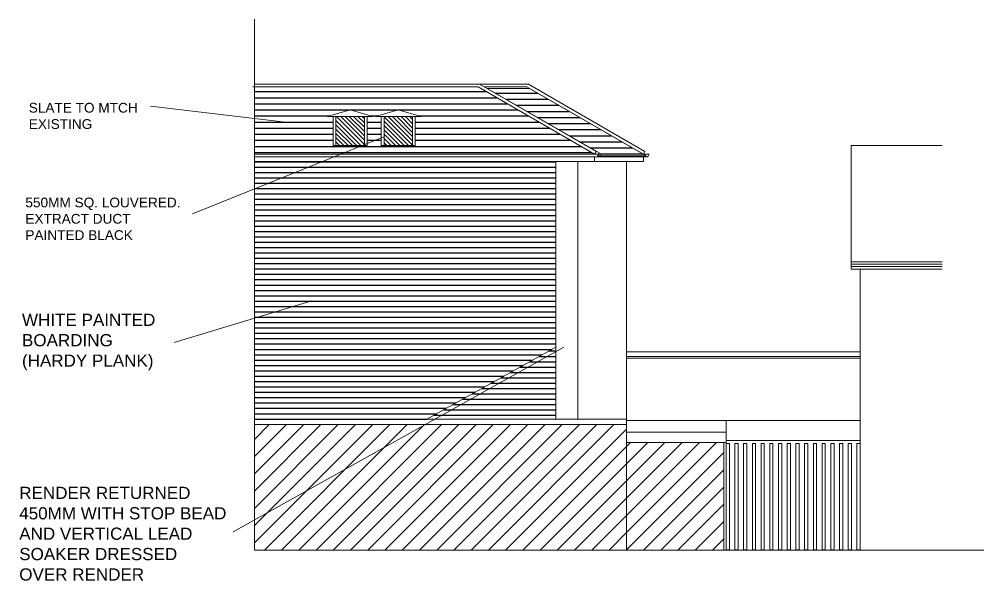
# Model space of a CAD drawing. Header units: millimetres. Extents: x -159872 to 386485, y -250577 to 158966.
# Drawn here: x 254453 to 274238, y 39660 to 51181 of the extents above; entities that cross this region are included whole.
import ezdxf

# ---------------------------------------------------------------- set-up
doc = ezdxf.new("R2010")
doc.units = ezdxf.units.MM
for name, color, linetype, lineweight in [('LDS-ground line', 1, 'Continuous', 35), ('LDS-hatch', 253, 'Continuous', 9), ('LDS-hatch_Hatch', 7, 'Continuous', 5), ('LDS-struct-extg-doors windows', 7, 'Continuous', 9), ('LDS-struct-extg-walls', 1, 'Continuous', 40), ('LDS-text-1-50', 7, 'Continuous', 9)]:
    doc.layers.add(name, color=color, linetype=linetype, lineweight=lineweight)
doc.styles.add('Arial', font='Arial.ttf')
pattern_1 = [(45, (203198.73, 68859.19), (-176.7767, 176.7767), [])]
pattern_2 = [(-45, (-6720.52, 89529.29), (44.194174, 44.194174), [])]

msp = doc.modelspace()

# ---------------------------------------------------------------- hatches: boundary and pattern name
at = {"layer": 'LDS-hatch_Hatch', "linetype": 'Continuous', "lineweight": 25}
h = msp.add_hatch(dxfattribs=at)
h.set_pattern_fill('_USER_1-4', color=41, scale=0.5, angle=315, style=0, pattern_type=2)
h.set_pattern_definition([(360, (350392.19, 35947.39), (4e-10, 125), [])])
h.paths.add_polyline_path([(263863.84468, 49793.3113), (259277.07913, 49793.3113), (259277.07913, 48411.85755), (266256.59277, 48411.85755)])
h.paths.add_polyline_path([(261880.068, 48592.84742), (261880.068, 49185.06281), (261760.98842, 49185.06281), (262228.76244, 49324.47713), (262696.53646, 49185.06281), (262577.45688, 49185.06281), (262577.45688, 48592.84742)])
h.paths.add_polyline_path([(260892.31733, 48592.84742), (260892.31733, 49185.06281), (260773.23775, 49185.06281), (261241.01177, 49324.47713), (261708.78579, 49185.06281), (261589.70621, 49185.06281), (261589.70621, 48592.84742)])
h = msp.add_hatch(dxfattribs=at)
h.set_pattern_fill('_USER_1-4', color=41, scale=0.5, angle=315, style=0, pattern_type=2)
h.set_pattern_definition([(360, (353307.56, 35916.72), (4e-10, 125), [])])
h.paths.add_polyline_path([(264920.8312, 49762.6409), (264050.8312, 49762.6409), (266346.07929, 48437.47881), (266313.57929, 48381.18715), (266423.57929, 48381.18715), (267313.57929, 48381.18715)])
at = {"layer": 'LDS-hatch_Hatch', "linetype": 'Continuous', "lineweight": 35}
h = msp.add_hatch(dxfattribs=at)
h.set_pattern_fill('ANSI31_5', color=96, style=0, pattern_type=2)
h.set_pattern_definition(pattern_2)
h.paths.add_polyline_path([(261532.56883, 49185.06281), (260949.4547, 49185.06281), (260949.4547, 48592.84743), (261532.56883, 48592.84743)])
h = msp.add_hatch(dxfattribs=at)
h.set_pattern_fill('ANSI31_5', color=96, style=0, pattern_type=2)
h.set_pattern_definition(pattern_2)
h.paths.add_polyline_path([(262520.3195, 49185.06281), (261937.20537, 49185.06281), (261937.20537, 48592.84743), (262520.3195, 48592.84743)])
at = {"layer": 'LDS-hatch_Hatch', "linetype": 'Continuous', "lineweight": 25}
h = msp.add_hatch(dxfattribs=at)
h.set_pattern_fill('_USER_2', color=43, scale=1.1, angle=315, style=0, pattern_type=2)
h.set_pattern_definition([(360, (262369.17, 45617.86), (2e-10, 110), [])])
h.paths.add_polyline_path([(265461.25465, 44454.46369), (265461.25465, 48261.85755), (259277.07913, 48261.85755), (259277.07913, 42973.87183), (262812.31908, 42973.87183)])
h = msp.add_hatch(dxfattribs=at)
h.set_pattern_fill('_USER_2', color=43, scale=1.1, angle=315, style=0, pattern_type=2)
h.set_pattern_definition([(360, (264136.79, 43714.17), (2e-10, 110), [])])
h.paths.add_polyline_path([(265461.25465, 44454.46369), (262812.31908, 42973.87183), (265461.25465, 42973.87183)])
h = msp.add_hatch(dxfattribs=at)
h.set_pattern_fill('_USER_1-4', color=41, style=0, pattern_type=2)
h.set_pattern_definition(pattern_1)
h.paths.add_polyline_path([(266911.25465, 42863.87183), (259277.07913, 42863.87183), (259277.07913, 40287.91222), (266911.25465, 40287.91222)])
h = msp.add_hatch(dxfattribs=at)
h.set_pattern_fill('_USER_1-4', color=41, style=0, pattern_type=2)
h.set_pattern_definition(pattern_1)
h.paths.add_polyline_path([(268905.25981, 42495.13654), (266911.25465, 42495.13654), (266911.25465, 40287.91222), (268905.25981, 40287.91222)])

# ---------------------------------------------------------------- linework, layer by layer
at = {"layer": 'LDS-ground line', "color": 7, "linetype": 'Continuous', "lineweight": 5}
for p, q in [((259277.07913, 51181.1654), (259277.07913, 40287.91222)), ((259277.07913, 40287.91222), (274237.86336, 40287.91222))]:
    msp.add_line(p, q, dxfattribs=at)
at = {"layer": 'LDS-hatch', "color": 7, "linetype": 'Continuous', "lineweight": 5}
for p, q in [((271705.29041, 44357.91222), (266911.25465, 44357.91222)), ((271705.29041, 44257.91222), (266911.25465, 44257.91222)), ((271705.29041, 44227.91222), (266911.25465, 44227.91222)), ((266911.25465, 42947.91222), (268955.25981, 42947.91222)), ((268955.25981, 42710.13654), (268955.25981, 42947.91222)), ((271705.29041, 42537.91222), (268955.25981, 42537.91222))]:
    msp.add_line(p, q, dxfattribs=at)
at = {"layer": 'LDS-hatch', "color": 7, "linetype": 'Continuous', "lineweight": 5, "flags": 128}
for points in [[(263863.84468, 49793.3113), (259277.07913, 49793.3113), (259277.07913, 48411.85755), (266256.59277, 48411.85755)], [(264920.8312, 49762.6409), (264050.8312, 49762.6409), (266346.07929, 48437.47881), (266313.57929, 48381.18715), (266423.57929, 48381.18715), (267313.57929, 48381.18715)], [(260892.31733, 48592.84742), (260892.31733, 49185.06281), (260773.23775, 49185.06281), (261241.01177, 49324.47713), (261708.78579, 49185.06281), (261589.70621, 49185.06281), (261589.70621, 48592.84742)], [(261880.068, 48592.84742), (261880.068, 49185.06281), (261760.98842, 49185.06281), (262228.76244, 49324.47713), (262696.53646, 49185.06281), (262577.45688, 49185.06281), (262577.45688, 48592.84742)], [(261532.56883, 49185.06281), (260949.4547, 49185.06281), (260949.4547, 48592.84743), (261532.56883, 48592.84743)], [(262520.3195, 49185.06281), (261937.20537, 49185.06281), (261937.20537, 48592.84743), (262520.3195, 48592.84743)], [(265461.25465, 44454.46369), (265461.25465, 48261.85755), (259277.07913, 48261.85755), (259277.07913, 42973.87183), (262812.31908, 42973.87183)], [(265461.25465, 44454.46369), (262812.31908, 42973.87183), (265461.25465, 42973.87183)], [(266911.25465, 42863.87183), (259277.07913, 42863.87183), (259277.07913, 40287.91222), (266911.25465, 40287.91222)], [(268905.25981, 42495.13654), (266911.25465, 42495.13654), (266911.25465, 40287.91222), (268905.25981, 40287.91222)], [(268955.18093, 42475.17164), (269020.61014, 42475.17164), (269020.61014, 40295.32859), (268955.18093, 40295.32859)], [(269134.01768, 42475.17164), (269199.44689, 42475.17164), (269199.44689, 40295.32859), (269134.01768, 40295.32859)], [(269312.85443, 42475.17164), (269378.28364, 42475.17164), (269378.28364, 40295.32859), (269312.85443, 40295.32859)], [(269491.69118, 42475.17164), (269557.12039, 42475.17164), (269557.12039, 40295.32859), (269491.69118, 40295.32859)], [(269670.52792, 42475.17164), (269735.95713, 42475.17164), (269735.95713, 40295.32859), (269670.52792, 40295.32859)], [(269849.36467, 42475.17164), (269914.79388, 42475.17164), (269914.79388, 40295.32859), (269849.36467, 40295.32859)], [(270028.20142, 42475.17164), (270093.63063, 42475.17164), (270093.63063, 40295.32859), (270028.20142, 40295.32859)], [(270207.03816, 42475.17164), (270272.46737, 42475.17164), (270272.46737, 40295.32859), (270207.03816, 40295.32859)], [(270385.87491, 42475.17164), (270451.30412, 42475.17164), (270451.30412, 40295.32859), (270385.87491, 40295.32859)], [(270564.71166, 42475.17164), (270630.14087, 42475.17164), (270630.14087, 40295.32859), (270564.71166, 40295.32859)], [(270743.5484, 42475.17164), (270808.97761, 42475.17164), (270808.97761, 40295.32859), (270743.5484, 40295.32859)], [(270922.38515, 42475.17164), (270987.81436, 42475.17164), (270987.81436, 40295.32859), (270922.38515, 40295.32859)], [(271101.2219, 42475.17164), (271166.65111, 42475.17164), (271166.65111, 40295.32859), (271101.2219, 40295.32859)], [(271280.05864, 42475.17164), (271345.48785, 42475.17164), (271345.48785, 40295.32859), (271280.05864, 40295.32859)], [(271458.89539, 42475.17164), (271524.3246, 42475.17164), (271524.3246, 40295.32859), (271458.89539, 40295.32859)], [(271637.73214, 42475.17164), (271703.16135, 42475.17164), (271703.16135, 40295.32859), (271637.73214, 40295.32859)]]:
    msp.add_lwpolyline(points, close=True, dxfattribs=at)
at = {"layer": 'LDS-struct-extg-doors windows', "color": 7, "linetype": 'Continuous', "lineweight": 5}
for p, q in [((263863.84468, 49793.3113), (259244.57913, 49793.3113)), ((266256.59277, 48411.85755), (263863.84468, 49793.3113)), ((264896.34468, 49849.60295), (263896.34468, 49849.60295)), ((264863.84468, 49793.3113), (263993.84468, 49793.3113)), ((267256.59277, 48411.85755), (264863.84468, 49793.3113)), ((267289.09277, 48468.1492), (264896.34468, 49849.60295)), ((260892.31733, 48592.84743), (261589.70621, 48592.84743)), ((261880.068, 48592.84743), (262577.45688, 48592.84743)), ((267271.83161, 48356.85755), (259277.07913, 48356.85755)), ((266366.59277, 48401.85755), (266366.59277, 48411.85755)), ((267289.09277, 48468.1492), (267256.59277, 48411.85755)), ((267366.59277, 48411.85755), (267256.59277, 48411.85755)), ((267256.59277, 48356.85755), (267256.59277, 48261.85755)), ((267321.59277, 48356.85755), (267271.83161, 48356.85755)), ((267366.59277, 48401.85755), (267366.59277, 48411.85755)), ((267256.59277, 48261.85755), (266256.59277, 48261.85755)), ((271518.36064, 46154.71759), (273386.09286, 46154.71759)), ((271518.36064, 46104.71759), (273386.09286, 46104.71759)), ((268955.25981, 42947.91222), (271705.29041, 42947.91222)), ((266911.25465, 42863.87183), (259277.07913, 42863.87183)), ((266911.25465, 42495.13654), (268955.25981, 42495.13654))]:
    msp.add_line(p, q, dxfattribs=at)
msp.add_arc((267321.59277, 48401.85755), 45, 270, 0, dxfattribs=at)
at = {"layer": 'LDS-struct-extg-walls', "color": 7, "linetype": 'Continuous', "lineweight": 5}
for p, q in [((263896.34468, 49849.60295), (259277.07913, 49849.60295)), ((266289.09277, 48468.1492), (263896.34468, 49849.60295)), ((261241.01177, 49324.47713), (260773.23775, 49185.06281)), ((261241.01177, 49324.47713), (261708.78579, 49185.06281)), ((262228.76244, 49324.47713), (261760.98842, 49185.06281)), ((262228.76244, 49324.47713), (262696.53646, 49185.06281)), ((260773.23775, 49185.06281), (261582.56883, 49185.06281)), ((260892.31733, 49185.06281), (260892.31733, 48592.84743)), ((261708.78579, 49185.06281), (260899.4547, 49185.06281)), ((260949.4547, 49185.06281), (260949.4547, 48592.84743)), ((261532.56883, 49185.06281), (261532.56883, 48592.84743)), ((261589.70621, 49185.06281), (261589.70621, 48592.84743)), ((261760.98842, 49185.06281), (262570.3195, 49185.06281)), ((261880.068, 49185.06281), (261880.068, 48592.84743)), ((262696.53646, 49185.06281), (261887.20537, 49185.06281)), ((261937.20537, 49185.06281), (261937.20537, 48592.84743)), ((262520.3195, 49185.06281), (262520.3195, 48592.84743)), ((262577.45688, 49185.06281), (262577.45688, 48592.84743)), ((273386.09286, 48593.38576), (271518.36064, 48593.38576)), ((271518.36064, 46054.71759), (271518.36064, 48593.38576)), ((267256.59277, 48411.85755), (259277.07913, 48411.85755)), ((266289.09277, 48468.1492), (266256.59277, 48411.85755)), ((266366.59277, 48411.85755), (266256.59277, 48411.85755)), ((266256.59277, 48356.85755), (266256.59277, 48261.85755)), ((266321.59277, 48356.85755), (266271.83161, 48356.85755)), ((266020.30684, 48261.85755), (259277.07913, 48261.85755)), ((259277.07913, 48261.85755), (266256.59277, 48261.85755)), ((265461.25465, 48261.85755), (265461.25465, 42973.87183)), ((265911.25465, 48261.85755), (265911.25465, 42973.87183)), ((266911.25465, 48261.85755), (266911.25465, 40287.91222)), ((271518.36064, 46204.71759), (273386.09286, 46204.71759)), ((271518.36064, 46054.71759), (273386.09286, 46054.71759)), ((271705.29041, 46054.71759), (271705.29041, 40287.91222)), ((266911.25465, 42973.87183), (259277.07913, 42973.87183)), ((266911.25465, 42710.13654), (268955.25981, 42710.13654)), ((268955.25981, 42710.13654), (268955.25981, 42495.13654)), ((268905.25981, 42495.13654), (268905.25981, 40287.91222))]:
    msp.add_line(p, q, dxfattribs=at)
msp.add_arc((266321.59277, 48401.85755), 45, 270, 0, dxfattribs=at)
at = {"layer": 'LDS-text-1-50', "color": 7, "linetype": 'Continuous', "lineweight": 5}
for p, q in [((257146.0483, 49400.73976), (259967.71382, 49065.22254)), ((258005.00946, 47190.26952), (261932.46483, 48769.17658)), ((257633.17773, 44546.36553), (260452.98756, 45404.79725)), ((258837.98213, 40661.10004), (265622.22364, 44453.07327))]:
    msp.add_line(p, q, dxfattribs=at)

# ---------------------------------------------------------------- texts
at = {"layer": 'LDS-text-1-50', "color": 7, "attachment_point": 1, "line_spacing_factor": 1.004016, "style": 'Arial'}
for s, insert, char_height, width in [('SLATE TO MTCH\\PEXISTING', (254647.35503, 49465.94697), 200, 3514.2857143), ('550MM SQ. LOUVERED.\\PEXTRACT DUCT\\PPAINTED BLACK', (254578.24376, 47521.91792), 200, 4500), ('WHITE PAINTED BOARDING\\P(HARDY PLANK)', (254508.97091, 45139.07327), 250, 4285.7142857), ('RENDER RETURNED\\P450MM WITH STOP BEAD AND VERTICAL LEAD SOAKER DRESSED\\POVER RENDER', (254452.605, 41587.36705), 250, 4500)]:
    msp.add_mtext(s, dxfattribs=dict(at, insert=insert, char_height=char_height, width=width))

doc.saveas('drawing.dxf')
